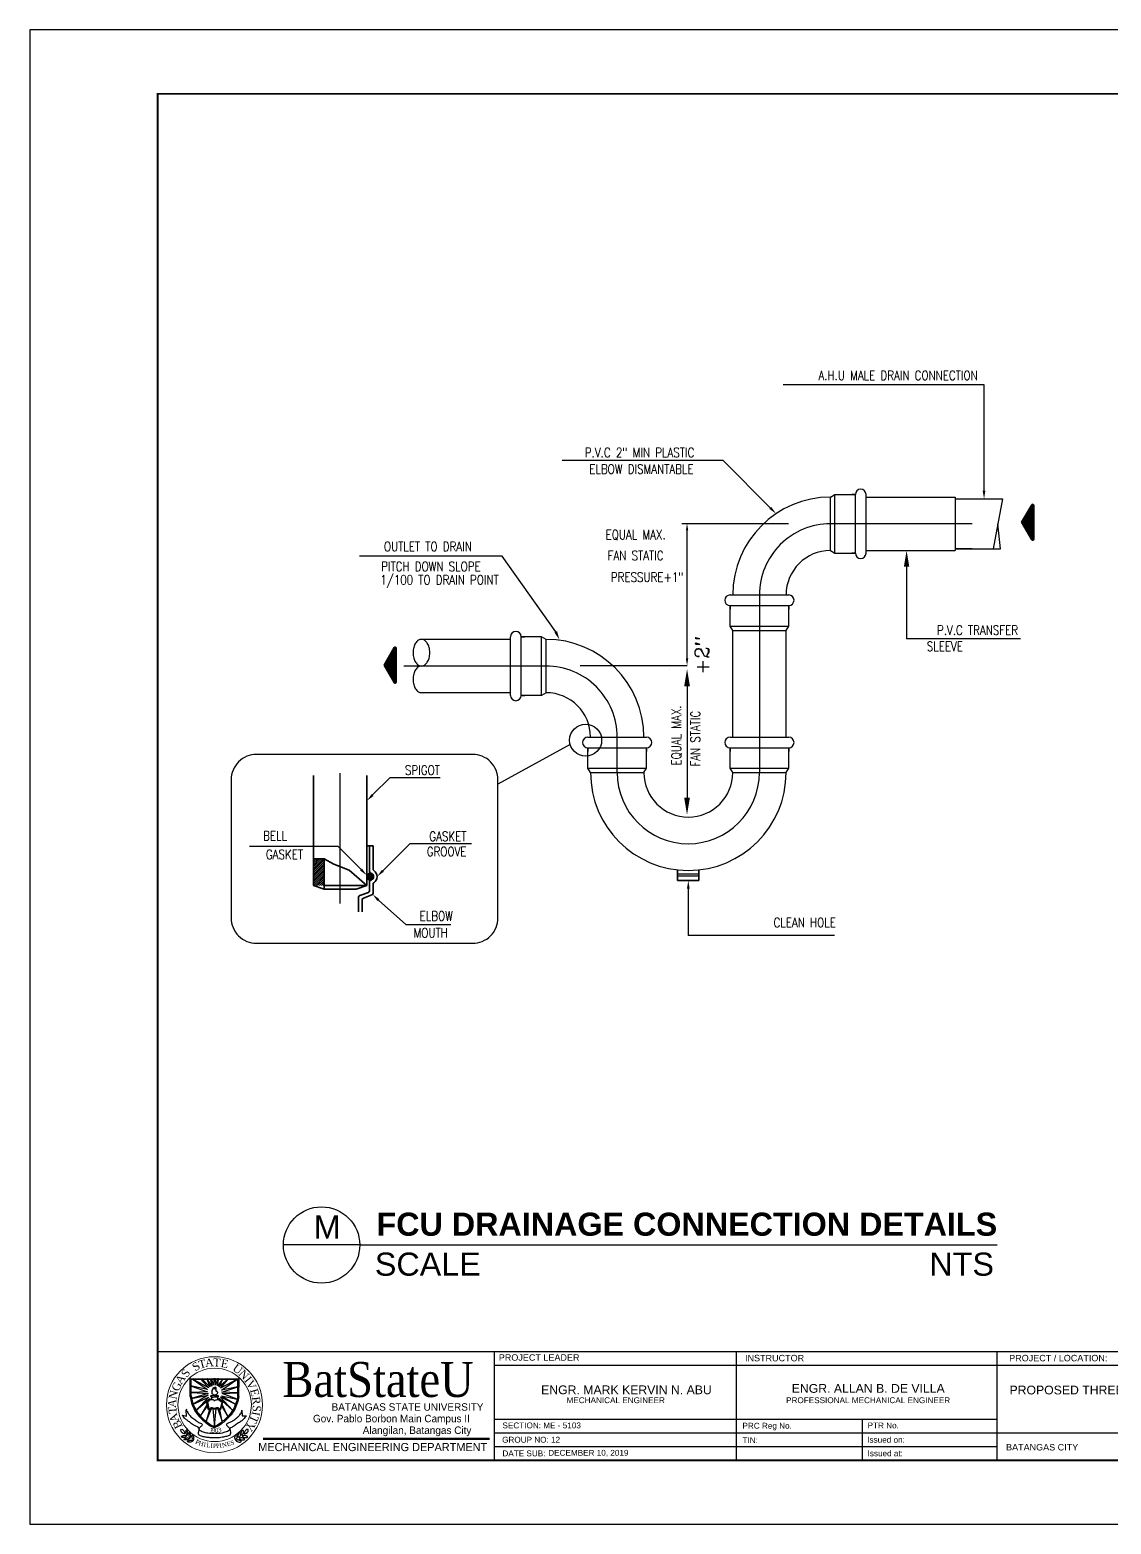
# Model space of a CAD drawing. Header units: millimetres. Extents: x 0 to 27402, y -2 to 21839.
# Drawn here: x 2.6 to 53.6, y 96.6 to 166.9 of the extents above; entities that cross this region are included whole.
import ezdxf
from ezdxf.enums import TextEntityAlignment as Align

# ---------------------------------------------------------------- set-up
doc = ezdxf.new("R2010")
doc.units = ezdxf.units.MM
doc.linetypes.add('CENTER', pattern=[50.8, 31.75, -6.35, 6.35, -6.35])
for name, color, linetype in [('.1', 1, 'Continuous'), ('CENTER', 1, 'CENTER'), ('SHEET', 3, 'Continuous'), ('text', 7, 'Continuous'), ('TOWER-CONNECTION', 4, 'Continuous')]:
    doc.layers.add(name, color=color, linetype=linetype)
for name, color, linetype, lineweight in [('2', 2, 'Continuous', 25), ('3', 3, 'Continuous', 25), ('5', 5, 'Continuous', 35), ('stair', 134, 'Continuous', 0), ('texts', 2, 'Continuous', 18), ('WALL', 4, 'Continuous', 30)]:
    doc.layers.add(name, color=color, linetype=linetype, lineweight=lineweight)
doc.styles.add('arial', font='arial.ttf')
doc.styles.add('CGOTHIC', font='GOTHIC.TTF')
doc.styles.add('GARAMOND', font='GARA.TTF')
doc.styles.add('ROMANT', font='romanc.shx')
doc.styles.get("Standard").update_dxf_attribs({"font": 'arial.ttf'})

# ---------------------------------------------------------------- blocks, each defined once
blk = doc.blocks.new('*X2')
at = {"color": 0}
for p, q in [((-88.36, 29.5), (-86.8, 29.5)), ((-88.29, 29.62), (-86.8, 29.62)), ((-88.21, 29.75), (-86.8, 29.75)), ((-88.14, 29.88), (-86.8, 29.88)), ((-88.07, 30), (-86.8, 30)), ((-88, 30.12), (-86.8, 30.12)), ((-87.92, 30.25), (-86.8, 30.25)), ((-87.85, 30.38), (-86.8, 30.38)), ((-87.78, 30.5), (-86.8, 30.5)), ((-87.71, 30.62), (-86.8, 30.62)), ((-87.64, 30.75), (-86.8, 30.75)), ((-87.56, 30.88), (-86.8, 30.88)), ((-87.49, 31), (-86.8, 31)), ((-87.42, 31.12), (-86.8, 31.12)), ((-87.35, 31.25), (-86.85, 31.25)), ((-87.17, 31.38), (-87.02, 31.38)), ((-90.16, 26.38), (-86.8, 26.38)), ((-90.16, 26.25), (-86.8, 26.25)), ((-90.09, 26.5), (-86.8, 26.5)), ((-90.09, 26.12), (-86.8, 26.12)), ((-90.02, 26.62), (-86.8, 26.62)), ((-90.02, 26), (-86.8, 26)), ((-89.95, 26.75), (-86.8, 26.75)), ((-89.95, 25.88), (-86.8, 25.88)), ((-89.87, 26.88), (-86.8, 26.88)), ((-89.87, 25.75), (-86.8, 25.75)), ((-89.8, 27), (-86.8, 27)), ((-89.8, 25.62), (-86.8, 25.62)), ((-89.73, 27.12), (-86.8, 27.12)), ((-89.73, 25.5), (-86.8, 25.5)), ((-89.66, 27.25), (-86.8, 27.25)), ((-89.66, 25.38), (-86.8, 25.38)), ((-89.58, 27.38), (-86.8, 27.38)), ((-89.58, 25.25), (-86.8, 25.25)), ((-89.51, 27.5), (-86.8, 27.5)), ((-89.44, 27.62), (-86.8, 27.62)), ((-89.37, 27.75), (-86.8, 27.75)), ((-89.3, 27.88), (-86.8, 27.88)), ((-89.22, 28), (-86.8, 28)), ((-89.15, 28.12), (-86.8, 28.12)), ((-89.08, 28.25), (-86.8, 28.25)), ((-89.01, 28.38), (-86.8, 28.38)), ((-88.93, 28.5), (-86.8, 28.5)), ((-88.86, 28.62), (-86.8, 28.62)), ((-88.79, 28.75), (-86.8, 28.75)), ((-88.72, 28.88), (-86.8, 28.88)), ((-88.65, 29), (-86.8, 29)), ((-88.57, 29.12), (-86.8, 29.12)), ((-88.5, 29.25), (-86.8, 29.25)), ((-88.43, 29.38), (-86.8, 29.38)), ((-89.51, 25.12), (-86.8, 25.12)), ((-89.44, 25), (-86.8, 25)), ((-89.37, 24.88), (-86.8, 24.88)), ((-89.3, 24.75), (-86.8, 24.75)), ((-89.22, 24.62), (-86.8, 24.62)), ((-89.15, 24.5), (-86.8, 24.5)), ((-89.08, 24.38), (-86.8, 24.38)), ((-89.01, 24.25), (-86.8, 24.25)), ((-88.94, 24.12), (-86.8, 24.12)), ((-88.86, 24), (-86.8, 24)), ((-88.79, 23.88), (-86.8, 23.88)), ((-88.72, 23.75), (-86.8, 23.75)), ((-88.65, 23.62), (-86.8, 23.62)), ((-88.57, 23.5), (-86.8, 23.5)), ((-88.5, 23.38), (-86.8, 23.38)), ((-88.43, 23.25), (-86.8, 23.25)), ((-88.36, 23.12), (-86.8, 23.12)), ((-88.29, 23), (-86.8, 23)), ((-88.21, 22.88), (-86.8, 22.88)), ((-88.14, 22.75), (-86.8, 22.75)), ((-88.07, 22.62), (-86.8, 22.62)), ((-88, 22.5), (-86.8, 22.5)), ((-87.92, 22.38), (-86.8, 22.38)), ((-87.85, 22.25), (-86.8, 22.25)), ((-87.78, 22.12), (-86.8, 22.12)), ((-87.71, 22), (-86.8, 22)), ((-87.64, 21.88), (-86.8, 21.88)), ((-87.56, 21.75), (-86.8, 21.75)), ((-87.49, 21.62), (-86.8, 21.62)), ((-87.42, 21.5), (-86.8, 21.5)), ((-87.35, 21.38), (-86.85, 21.38)), ((-87.17, 21.25), (-87.02, 21.25))]:
    blk.add_line(p, q, dxfattribs=at)
blk = doc.blocks.new('*X4')
at = {"color": 0}
for p, q in [((402.46, 305.94), (405.23, 308.71)), ((402.46, 306.47), (404.7, 308.71)), ((402.46, 307), (404.17, 308.71)), ((402.46, 307.53), (403.64, 308.71)), ((402.46, 308.06), (403.11, 308.71)), ((402.46, 308.59), (402.58, 308.71)), ((402.46, 305.41), (405.46, 308.41)), ((402.46, 304.88), (405.46, 307.88)), ((402.46, 304.35), (405.46, 307.35)), ((402.46, 303.82), (405.46, 306.82)), ((402.46, 303.29), (405.46, 306.29)), ((402.46, 302.76), (405.46, 305.76)), ((402.46, 302.23), (405.46, 305.23)), ((402.46, 301.7), (405.46, 304.7)), ((402.56, 301.26), (405.46, 304.17)), ((403.09, 301.26), (405.46, 303.64)), ((403.62, 301.26), (405.46, 303.11)), ((404.15, 301.26), (405.46, 302.58)), ((404.68, 301.26), (405.46, 302.05)), ((405.21, 301.26), (405.46, 301.51))]:
    blk.add_line(p, q, dxfattribs=at)
blk = doc.blocks.new('*X3')
at = {"color": 0}
for p, q in [((418.63, 303.72), (419.56, 304.66)), ((418.64, 303.56), (419.73, 304.64)), ((418.65, 303.92), (419.36, 304.64)), ((418.68, 303.42), (419.87, 304.61)), ((418.73, 303.29), (419.99, 304.56)), ((418.77, 304.22), (419.06, 304.51)), ((418.8, 303.18), (420.1, 304.49)), ((418.87, 303.08), (420.2, 304.41)), ((418.96, 303), (420.29, 304.32)), ((419.07, 302.92), (420.36, 304.22)), ((419.18, 302.86), (420.42, 304.1)), ((419.31, 302.82), (420.47, 303.97)), ((419.46, 302.79), (420.5, 303.83)), ((419.63, 302.78), (420.5, 303.65)), ((419.85, 302.83), (420.46, 303.43))]:
    blk.add_line(p, q, dxfattribs=at)

msp = doc.modelspace()

# ---------------------------------------------------------------- linework, layer by layer
at = {"layer": '.1', "color": 0}
for p, q in [((101.899, 166.95), (2.623, 166.95)), ((2.623, 166.95), (2.623, 96.554)), ((2.623, 96.554), (101.899, 96.554))]:
    msp.add_line(p, q, dxfattribs=at)
at = {"layer": '.1', "linetype": 'Continuous', "ltscale": 0.5}
msp.add_line((35.896, 104.683), (35.896, 99.562), dxfattribs=at)
at = {"color": 4, "linetype": 'ByBlock'}
for p, q in [((32.773, 136.835), (32.773, 136.835)), ((33.577, 136.031), (33.577, 130.772)), ((32.773, 129.969), (32.773, 129.969))]:
    msp.add_line(p, q, dxfattribs=at)
for p, q in [((18.161, 109.704), (14.564, 109.704)), ((18.161, 109.704), (48.187, 109.704)), ((10.166, 102.56), (10.166, 103.427)), ((10.991, 102.891), (10.193, 103.064)), ((10.193, 103.064), (10.991, 102.788)), ((10.215, 102.595), (10.215, 103.364)), ((10.991, 102.788), (10.242, 102.755)), ((11.045, 102.967), (10.307, 103.364)), ((10.307, 103.364), (10.991, 102.891)), ((10.747, 103.364), (10.714, 103.33)), ((10.714, 103.33), (11.045, 102.967)), ((11.105, 103.021), (10.747, 103.364)), ((10.996, 103.364), (10.969, 103.364)), ((10.969, 103.364), (11.105, 103.021)), ((11.186, 103.059), (10.996, 103.364)), ((11.186, 103.364), (11.129, 103.346)), ((11.129, 103.346), (11.186, 103.059)), ((11.268, 103.102), (11.186, 103.364)), ((11.289, 103.364), (11.268, 103.102)), ((11.365, 103.364), (11.289, 103.364)), ((11.463, 103.364), (11.365, 103.108)), ((11.365, 103.108), (11.365, 103.364)), ((11.702, 103.364), (11.463, 103.07)), ((11.463, 103.07), (11.501, 103.364)), ((11.501, 103.364), (11.463, 103.364)), ((11.951, 103.364), (11.545, 103.015)), ((11.545, 103.015), (11.702, 103.364)), ((12.364, 103.364), (11.604, 102.961)), ((11.604, 102.961), (11.951, 103.364)), ((11.642, 102.858), (12.364, 103.364)), ((12.413, 103.026), (11.642, 102.858)), ((11.664, 102.777), (12.413, 103.026)), ((12.413, 102.588), (12.413, 103.364)), ((12.462, 102.56), (12.478, 103.422)), ((10.242, 102.755), (11.013, 102.701)), ((11.013, 102.701), (10.242, 102.466)), ((10.242, 102.466), (11.018, 102.636)), ((11.018, 102.636), (10.316, 102.205)), ((10.316, 102.205), (11.045, 102.538)), ((11.045, 102.538), (10.449, 101.929)), ((10.449, 101.929), (11.1, 102.473)), ((10.964, 102.169), (10.652, 101.654)), ((10.652, 101.654), (10.975, 102.088)), ((10.93, 102.331), (11.007, 101.976)), ((10.99, 102.324), (11.048, 101.993)), ((11.176, 102.546), (11.176, 102.445)), ((11.455, 102.534), (11.455, 102.433)), ((12.172, 101.917), (11.539, 102.489)), ((11.666, 102.295), (11.584, 101.987)), ((12.31, 102.199), (11.604, 102.538)), ((11.604, 102.538), (12.172, 101.917)), ((11.616, 101.97), (11.711, 102.334)), ((11.642, 102.603), (12.31, 102.199)), ((11.642, 102.603), (12.38, 102.435)), ((11.648, 102.121), (11.951, 101.627)), ((12.413, 102.744), (11.664, 102.777)), ((11.675, 102.701), (12.413, 102.744)), ((12.38, 102.435), (11.675, 102.701)), ((11.951, 101.627), (11.68, 102.191)), ((9.819, 101.681), (10.003, 101.643)), ((10.003, 101.643), (9.992, 101.919)), ((10.934, 101.391), (11.181, 102.007)), ((11.089, 101.953), (10.934, 101.391)), ((11.246, 101.991), (11.314, 101.153)), ((11.314, 101.153), (11.398, 101.996)), ((11.469, 101.991), (11.687, 101.385)), ((11.687, 101.385), (11.566, 101.958)), ((12.611, 101.921), (12.622, 101.651)), ((12.622, 101.651), (12.803, 101.657))]:
    msp.add_line(p, q)
msp.add_circle((16.362, 109.704), 1.798)
at = {"start_tangent": (-1, 0)}
msp.add_spline([(11.307, 102.635), (11.239, 102.672), (11.203, 102.729), (11.203, 102.791), (11.203, 102.839), (11.217, 102.865), (11.232, 102.913), (11.253, 102.908), (11.261, 102.956), (11.275, 102.992), (11.294, 102.965), (11.331, 102.932), (11.36, 102.932), (11.358, 102.97), (11.345, 103.005), (11.347, 103.017), (11.382, 102.987), (11.382, 102.959), (11.388, 102.933), (11.388, 102.904), (11.377, 102.86), (11.404, 102.819), (11.436, 102.82), (11.456, 102.767), (11.45, 102.724), (11.419, 102.665), (11.389, 102.64), (11.352, 102.633), (11.306, 102.633), (11.309, 102.633)], degree=3, dxfattribs=at)
for points in [[(10.166, 102.56), (10.237, 102.26), (10.383, 101.923), (10.584, 101.641), (10.985, 101.278), (11.257, 101.121), (11.311, 101.105)], [(10.215, 102.595), (10.286, 102.294), (10.432, 101.958), (10.633, 101.676), (11.034, 101.313), (11.306, 101.155), (11.36, 101.139)], [(10.93, 102.331), (10.929, 102.37), (10.986, 102.378), (11.048, 102.402), (11.123, 102.439), (11.176, 102.445), (11.176, 102.468)], [(12.413, 102.595), (12.343, 102.294), (12.196, 101.958), (11.995, 101.676), (11.594, 101.313), (11.322, 101.155), (11.268, 101.139)], [(12.462, 102.56), (12.392, 102.26), (12.245, 101.923), (12.044, 101.641), (11.643, 101.278), (11.371, 101.121), (11.317, 101.105)], [(11.71, 102.329), (11.698, 102.373), (11.637, 102.358), (11.602, 102.376), (11.576, 102.408), (11.538, 102.431), (11.506, 102.454), (11.455, 102.454)], [(11.007, 101.976), (11.056, 101.94), (11.109, 101.953), (11.143, 101.99), (11.181, 102.007), (11.233, 102.007), (11.274, 101.998), (11.315, 101.978), (11.381, 101.993), (11.422, 102.004), (11.469, 101.991), (11.566, 101.958), (11.616, 101.97)], [(11.048, 101.993), (11.103, 101.993), (11.112, 102.016), (11.149, 102.037), (11.213, 102.051), (11.274, 102.022), (11.312, 102.016), (11.361, 102.019), (11.399, 102.037), (11.454, 102.042), (11.489, 102.04), (11.521, 102.016), (11.538, 102.002), (11.584, 101.987)], [(9.901, 100.813), (9.792, 100.852), (9.741, 100.93), (9.735, 101.006), (9.745, 101.019), (9.811, 101.012), (9.878, 100.952), (9.904, 100.894), (9.912, 100.839), (9.912, 100.811), (9.906, 100.811), (9.891, 100.826), (9.889, 100.826)], [(10.007, 100.701), (9.945, 100.655), (9.857, 100.636), (9.803, 100.638), (9.759, 100.665), (9.758, 100.682), (9.8, 100.709), (9.842, 100.725), (9.893, 100.733), (9.913, 100.739), (9.952, 100.729), (10.003, 100.7), (10.005, 100.694)], [(10.034, 100.738), (10.061, 100.81), (10.054, 100.9), (10.037, 100.951), (9.999, 100.986), (9.982, 100.982), (9.968, 100.934), (9.965, 100.889), (9.972, 100.838), (9.972, 100.817), (9.992, 100.783), (10.034, 100.741), (10.041, 100.741)], [(10.172, 100.619), (10.2, 100.691), (10.193, 100.781), (10.175, 100.833), (10.138, 100.867), (10.12, 100.864), (10.107, 100.815), (10.103, 100.771), (10.11, 100.719), (10.11, 100.698), (10.131, 100.664), (10.172, 100.623), (10.179, 100.623)], [(10.323, 100.512), (10.351, 100.584), (10.344, 100.674), (10.327, 100.725), (10.289, 100.76), (10.272, 100.756), (10.258, 100.708), (10.254, 100.663), (10.261, 100.612), (10.261, 100.591), (10.282, 100.557), (10.323, 100.515), (10.33, 100.515)], [(12.301, 100.529), (12.276, 100.602), (12.287, 100.691), (12.306, 100.742), (12.346, 100.775), (12.363, 100.771), (12.375, 100.722), (12.376, 100.677), (12.367, 100.626), (12.366, 100.605), (12.344, 100.572), (12.301, 100.532), (12.294, 100.532)], [(12.457, 100.629), (12.432, 100.703), (12.443, 100.792), (12.462, 100.843), (12.501, 100.875), (12.518, 100.871), (12.53, 100.823), (12.532, 100.778), (12.523, 100.726), (12.522, 100.706), (12.5, 100.672), (12.457, 100.633), (12.45, 100.633)], [(12.6, 100.742), (12.575, 100.815), (12.586, 100.905), (12.605, 100.955), (12.644, 100.988), (12.661, 100.984), (12.673, 100.935), (12.675, 100.89), (12.666, 100.839), (12.665, 100.819), (12.643, 100.785), (12.6, 100.746), (12.593, 100.746)], [(12.625, 100.705), (12.685, 100.655), (12.772, 100.633), (12.826, 100.633), (12.871, 100.658), (12.873, 100.675), (12.832, 100.704), (12.791, 100.721), (12.74, 100.731), (12.72, 100.738), (12.681, 100.729), (12.629, 100.704), (12.626, 100.697)], [(12.736, 100.811), (12.846, 100.846), (12.9, 100.921), (12.909, 100.997), (12.9, 101.011), (12.833, 101.007), (12.764, 100.95), (12.736, 100.893), (12.725, 100.838), (12.724, 100.81), (12.731, 100.81), (12.746, 100.824), (12.748, 100.824)], [(10.145, 100.583), (10.083, 100.536), (9.995, 100.518), (9.941, 100.52), (9.897, 100.546), (9.896, 100.564), (9.938, 100.591), (9.98, 100.606), (10.032, 100.614), (10.051, 100.62), (10.09, 100.61), (10.141, 100.582), (10.143, 100.575)], [(10.296, 100.476), (10.234, 100.429), (10.147, 100.41), (10.092, 100.412), (10.048, 100.439), (10.047, 100.457), (10.089, 100.483), (10.131, 100.499), (10.183, 100.507), (10.203, 100.513), (10.241, 100.503), (10.293, 100.475), (10.295, 100.468)], [(12.327, 100.491), (12.386, 100.442), (12.473, 100.42), (12.528, 100.419), (12.572, 100.444), (12.575, 100.462), (12.533, 100.49), (12.492, 100.508), (12.441, 100.518), (12.422, 100.524), (12.382, 100.516), (12.33, 100.49), (12.328, 100.483)], [(12.482, 100.592), (12.542, 100.543), (12.629, 100.52), (12.683, 100.52), (12.728, 100.545), (12.73, 100.562), (12.689, 100.591), (12.648, 100.609), (12.597, 100.619), (12.577, 100.625), (12.538, 100.617), (12.486, 100.591), (12.483, 100.584)]]:
    msp.add_spline(points, degree=3)
for points, end_tangent in [([(10.99, 102.324), (11.065, 102.364), (11.117, 102.411), (11.17, 102.425), (11.222, 102.431), (11.274, 102.411), (11.294, 102.384), (11.315, 102.37), (11.344, 102.396), (11.41, 102.411), (11.474, 102.422), (11.544, 102.39), (11.59, 102.344), (11.648, 102.324), (11.666, 102.332), (11.666, 102.295)], (0, -1)), ([(11.162, 102.615), (11.25, 102.611), (11.341, 102.607), (11.402, 102.608), (11.456, 102.614), (11.486, 102.612), (11.488, 102.583), (11.488, 102.559), (11.477, 102.537), (11.452, 102.534), (11.401, 102.529), (11.313, 102.529), (11.209, 102.527), (11.182, 102.542), (11.152, 102.561), (11.161, 102.617), (11.161, 102.623)], (-1, 0))]:
    msp.add_spline(points, degree=3, dxfattribs=dict(end_tangent=end_tangent))
for points, knots in [([(12.803, 101.657), (12.807, 101.657), (12.831, 101.652), (12.693, 101.523), (12.609, 101.412), (12.437, 101.317), (12.278, 101.21), (12.162, 101.116), (12.036, 101.075), (12.062, 100.945), (12.093, 100.841), (12.019, 100.713), (11.868, 100.685), (11.67, 100.634), (11.427, 100.615), (11.189, 100.609), (10.978, 100.641), (10.792, 100.661), (10.657, 100.709), (10.584, 100.764), (10.558, 100.814), (10.58, 100.902), (10.598, 100.99), (10.568, 101.141), (10.353, 101.186), (10.189, 101.325), (10.036, 101.443), (9.906, 101.532), (9.861, 101.619), (9.79, 101.687), (9.818, 101.683), (9.847, 101.676)], [1.525096, 1.525096, 1.525096, 1.525096, 1.532073, 1.584612, 1.633558, 1.698069, 1.768711, 1.823631, 1.856154, 1.874433, 1.942755, 1.959564, 2.013837, 2.081716, 2.168665, 2.253261, 2.318126, 2.380396, 2.439479, 2.4572, 2.470092, 2.492272, 2.543518, 2.560297, 2.639259, 2.721631, 2.780104, 2.832648, 2.871086, 2.885372, 2.911145, 2.911145, 2.911145, 2.911145]), ([(10.009, 101.948), (9.958, 101.948), (10.081, 101.785), (10.139, 101.672), (10.295, 101.533), (10.469, 101.431), (10.583, 101.315), (10.766, 101.286), (10.723, 101.193), (10.675, 101.144), (10.612, 101.105), (10.563, 101.007), (10.717, 100.919), (10.894, 100.868), (11.112, 100.83), (11.292, 100.833), (11.503, 100.829), (11.737, 100.857), (11.932, 100.936), (12.039, 100.999), (12.039, 101.068), (11.982, 101.109), (11.945, 101.16), (11.879, 101.195), (11.899, 101.263), (11.96, 101.335), (12.098, 101.357), (12.241, 101.46), (12.377, 101.553), (12.479, 101.656), (12.542, 101.75), (12.598, 101.82), (12.611, 101.909), (12.611, 101.921)], [0, 0, 0, 0, 0.050157, 0.09733, 0.169415, 0.238469, 0.297382, 0.34519, 0.361609, 0.384753, 0.415402, 0.43521, 0.480082, 0.549086, 0.637593, 0.692397, 0.728181, 0.847546, 0.920378, 0.94488, 0.959291, 0.979722, 1.010309, 1.023969, 1.046254, 1.066064, 1.119081, 1.173808, 1.241086, 1.282544, 1.318293, 1.350594, 1.379885, 1.379885, 1.379885, 1.379885]), ([(9.993, 101.942), (9.997, 101.947), (10.006, 101.951), (10.018, 101.95), (10.02, 101.95)], [3.04846765, 3.04846765, 3.04846765, 3.04846765, 3.05886904, 3.06079098, 3.06079098, 3.06079098, 3.06079098]), ([(11.287, 101.485), (11.299, 101.483), (11.32, 101.48), (11.336, 101.481), (11.347, 101.485)], [0, 0, 0, 0, 0.01145534, 0.02007474, 0.02007474, 0.02007474, 0.02007474]), ([(11.287, 101.464), (11.299, 101.462), (11.32, 101.459), (11.336, 101.461), (11.347, 101.464)], [0, 0, 0, 0, 0.01145534, 0.02007474, 0.02007474, 0.02007474, 0.02007474]), ([(11.293, 101.416), (11.303, 101.417), (11.32, 101.42), (11.333, 101.419), (11.34, 101.417)], [0.00178548, 0.00178548, 0.00178548, 0.00178548, 0.01145534, 0.01823656, 0.01823656, 0.01823656, 0.01823656]), ([(11.294, 101.395), (11.304, 101.397), (11.32, 101.399), (11.332, 101.398), (11.338, 101.397)], [0.00231179, 0.00231179, 0.00231179, 0.00231179, 0.01145534, 0.0176246, 0.0176246, 0.0176246, 0.0176246])]:
    msp.add_open_spline(points, degree=3, knots=knots)
at = {"color": 4, "linetype": 'ByBlock'}
for points in [[(33.443, 136.031), (33.711, 136.031), (33.577, 136.835)], [(33.443, 130.772), (33.711, 130.772), (33.577, 129.969)]]:
    msp.add_solid(points, dxfattribs=at)
at = {"layer": '2'}
for p, q in [((34.138, 127.17), (33.133, 127.17)), ((34.138, 127.087), (33.133, 127.087))]:
    msp.add_line(p, q, dxfattribs=at)
at = {"layer": '3'}
for p, q in [((40.335, 144.936), (40.544, 145.062)), ((40.544, 142.298), (40.544, 145.062)), ((40.544, 145.062), (41.507, 145.062)), ((41.507, 145.062), (41.337, 145.062)), ((41.507, 142.298), (41.507, 145.062)), ((42.01, 142.298), (42.01, 145.062)), ((40.335, 142.424), (40.335, 144.936)), ((42.01, 144.936), (46.206, 144.936)), ((46.206, 144.936), (46.206, 142.424)), ((46.206, 144.852), (48.438, 144.852)), ((48.438, 144.852), (47.988, 142.508)), ((48.34, 142.508), (48.213, 143.68)), ((40.335, 142.424), (40.544, 142.298)), ((40.544, 142.298), (41.507, 142.298)), ((41.507, 142.298), (41.337, 142.298)), ((42.01, 142.424), (46.206, 142.424)), ((46.206, 142.508), (48.34, 142.508)), ((35.604, 140.33), (38.367, 140.33)), ((35.604, 139.828), (38.367, 139.828)), ((35.604, 139.828), (35.604, 139.658)), ((35.604, 138.865), (35.604, 139.828)), ((38.367, 139.828), (38.367, 139.658)), ((38.367, 138.865), (38.367, 139.828)), ((35.604, 138.865), (38.367, 138.865)), ((35.729, 138.656), (35.604, 138.865)), ((38.241, 138.656), (38.367, 138.865)), ((25.262, 138.237), (21.065, 138.237)), ((25.262, 135.599), (25.262, 138.363)), ((25.764, 135.599), (25.764, 138.363)), ((26.727, 138.363), (25.764, 138.363)), ((25.764, 138.363), (25.935, 138.363)), ((26.727, 135.599), (26.727, 138.363)), ((26.937, 138.237), (26.727, 138.363)), ((26.937, 135.725), (26.937, 138.237)), ((35.729, 133.631), (35.729, 138.656)), ((35.729, 138.656), (38.241, 138.656)), ((38.241, 133.631), (38.241, 138.656)), ((25.262, 135.725), (21.065, 135.725)), ((26.727, 135.599), (25.764, 135.599)), ((25.764, 135.599), (25.935, 135.599)), ((26.937, 135.725), (26.727, 135.599)), ((28.904, 133.631), (31.668, 133.631)), ((28.904, 132.166), (28.904, 133.129)), ((28.904, 133.129), (31.668, 133.129)), ((28.904, 133.129), (28.904, 132.958)), ((31.668, 132.166), (31.668, 133.129)), ((31.668, 133.129), (31.668, 132.958)), ((35.604, 133.631), (38.367, 133.631)), ((35.604, 133.129), (38.367, 133.129)), ((35.604, 132.166), (35.604, 133.129)), ((35.604, 133.129), (35.604, 132.958)), ((38.367, 132.166), (38.367, 133.129)), ((38.367, 133.129), (38.367, 132.958)), ((28.904, 132.166), (31.668, 132.166)), ((29.03, 131.957), (28.904, 132.166)), ((29.03, 131.957), (31.542, 131.957)), ((31.542, 131.957), (31.668, 132.166)), ((35.604, 132.166), (38.367, 132.166)), ((35.729, 131.957), (35.604, 132.166)), ((35.729, 131.957), (38.241, 131.957)), ((38.241, 131.957), (38.367, 132.166))]:
    msp.add_line(p, q, dxfattribs=at)
for points in [[(47.005, 142.508), (46.206, 142.508, 0.414214)], [(21.065, 136.981, 0.147723), (20.926, 136.939, 0.107128), (20.788, 136.797, 0.076313), (20.706, 136.604, 0.063234), (20.674, 136.353, 0.063234), (20.706, 136.102, 0.076313), (20.788, 135.909, 0.107128), (20.926, 135.767, 0.147723), (21.065, 135.725, 0.147723)]]:
    msp.add_lwpolyline(points, format="xyb", dxfattribs=at)
msp.add_lwpolyline([(21.065, 138.237, 0.147723), (20.926, 138.195, 0.107128), (20.788, 138.053, 0.076313), (20.706, 137.86, 0.063234), (20.674, 137.609, 0.063234), (20.706, 137.358, 0.076313), (20.788, 137.165, 0.107128), (20.926, 137.023, 0.147723), (21.065, 136.981, 0.147723), (21.204, 137.023, 0.107128), (21.342, 137.165, 0.076313), (21.425, 137.358, 0.063234), (21.456, 137.609, 0.063234), (21.425, 137.86, 0.076313), (21.342, 138.053, 0.107128), (21.204, 138.195, 0.147723)], format="xyb", close=True, dxfattribs=at)
for centre, radius, start, end in [((41.758, 145.062), 0.251, 0, 180), ((40.335, 140.33), 4.606, 90, 180), ((40.335, 140.33), 2.093, 90, 180), ((41.758, 142.298), 0.251, 180, 0), ((35.604, 140.079), 0.251, 90, 270), ((38.367, 140.079), 0.251, 270, 90), ((25.513, 138.363), 0.251, 0, 180), ((26.937, 133.631), 4.606, 0, 90), ((25.513, 135.599), 0.251, 180, 0), ((26.937, 133.631), 2.093, 0, 90), ((28.904, 133.38), 0.251, 90, 270), ((31.668, 133.38), 0.251, 270, 90), ((35.604, 133.38), 0.251, 90, 270), ((38.367, 133.38), 0.251, 270, 90), ((33.636, 131.957), 4.606, 180, 0), ((33.636, 131.957), 2.093, 180, 0)]:
    msp.add_arc(centre, radius, start, end, dxfattribs=at)
msp.add_solid([(47.502, 145.238), (47.63, 145.238), (47.566, 144.852)], dxfattribs=at)
at = {"layer": '5', "color": 6}
for p, q in [((49.814, 144.575), (49.338, 143.751)), ((49.908, 142.951), (49.908, 144.55)), ((49.814, 142.926), (49.338, 143.751))]:
    msp.add_line(p, q, dxfattribs=at)
at = {"layer": '5'}
for p, q in [((19.78, 137.849), (19.304, 137.024)), ((19.873, 136.225), (19.873, 137.824)), ((19.78, 136.2), (19.304, 137.024)), ((15.982, 126.645), (15.982, 131.825)), ((18.495, 126.645), (18.495, 131.825)), ((18.62, 128.514), (18.495, 128.514)), ((18.62, 128.514), (18.62, 127.356)), ((18.62, 128.514), (18.787, 128.514)), ((18.787, 127.411), (18.787, 128.514)), ((16.485, 127.893), (15.982, 127.893)), ((16.485, 126.46), (16.485, 127.893)), ((16.939, 127.645), (16.485, 127.893)), ((17.661, 127.356), (16.939, 127.645)), ((17.661, 127.356), (18.495, 126.645)), ((18.62, 127.356), (18.62, 127.301)), ((18.62, 126.812), (18.62, 126.393)), ((33.133, 127.378), (33.133, 126.874)), ((34.138, 126.874), (33.133, 126.874)), ((34.138, 127.378), (34.138, 126.874)), ((16.485, 126.46), (15.982, 126.645)), ((18.495, 126.645), (16.485, 126.645)), ((17.992, 126.46), (16.485, 126.46)), ((17.992, 126.46), (18.495, 126.645)), ((18.108, 126.087), (18.108, 125.404)), ((18.163, 126.166), (18.565, 126.314)), ((18.33, 126.049), (18.733, 126.198)), ((18.787, 126.703), (18.787, 126.495)), ((18.787, 126.495), (18.787, 126.276)), ((18.276, 125.971), (18.276, 125.404))]:
    msp.add_line(p, q, dxfattribs=at)
at = {"layer": '5', "const_width": 0.00335}
msp.add_lwpolyline([(16.485, 126.645), (16.485, 127.893)], dxfattribs=at)
at = {"layer": '5'}
msp.add_circle((18.647, 127.057), 0.157, dxfattribs=at)
at = {"layer": '5', "color": 6}
for centre, start, end in [((49.858, 144.55), 0, 150), ((49.858, 142.951), 210, 0)]:
    msp.add_arc(centre, 0.0502, start, end, dxfattribs=at)
at = {"layer": '5'}
for centre, radius, start, end in [((19.823, 137.824), 0.0502, 0, 150), ((19.823, 136.225), 0.0502, 210, 0), ((18.704, 127.301), 0.0837, 180, 257.09947), ((18.704, 126.812), 0.0837, 102.90053, 180), ((18.647, 127.057), 0.167, 282.90053, 77.09947), ((18.871, 127.411), 0.0837, 180, 237.7269), ((18.871, 126.703), 0.0837, 122.2731, 180), ((18.647, 127.057), 0.335, 302.2731, 57.7269), ((18.192, 126.087), 0.0837, 110.29142, 180), ((18.359, 125.971), 0.0837, 110.29142, 180), ((18.536, 126.393), 0.0837, 290.29142, 0), ((18.704, 126.276), 0.0837, 290.29142, 0)]:
    msp.add_arc(centre, radius, start, end, dxfattribs=at)
at = {"layer": 'CENTER', "linetype": 'CENTER'}
msp.add_line((17.238, 125.79), (17.238, 131.932), dxfattribs=at)
at = {"layer": 'CENTER'}
msp.add_lwpolyline([(47.005, 143.68), (40.335, 143.68, 0.414214), (36.985, 140.33), (36.985, 131.957, -1), (30.286, 131.957), (30.286, 133.631, 0.414214), (26.937, 136.981), (20.235, 136.981)], format="xyb", dxfattribs=at)
at = {"layer": 'DEFPOINTS', "linetype": 'ByBlock'}
msp.add_point((28.549, 137.003), dxfattribs=at)
at = {"layer": 'DEFPOINTS', "color": 4, "linetype": 'ByBlock'}
for p in [(33.577, 136.835), (33.577, 129.969), (33.577, 129.969)]:
    msp.add_point(p, dxfattribs=at)
at = {"layer": 'SHEET', "color": 1}
for p, q in [((8.64, 104.683), (98.891, 104.683)), ((24.486, 104.684), (24.486, 99.562)), ((24.486, 104.683), (24.486, 99.562)), ((35.896, 104.684), (35.896, 99.562)), ((35.896, 104.683), (35.896, 99.562)), ((48.186, 99.562), (48.186, 104.683)), ((24.486, 104.043), (81.057, 104.043)), ((24.486, 101.493), (48.186, 101.493)), ((41.82, 101.493), (41.82, 99.562)), ((24.486, 100.849), (59.963, 100.849)), ((24.486, 100.206), (34.82, 100.206)), ((24.486, 100.206), (48.186, 100.206)), ((35.896, 100.206), (46.23, 100.206))]:
    msp.add_line(p, q, dxfattribs=at)
at = {"layer": 'stair'}
for p, q in [((10.166, 103.427), (12.478, 103.422)), ((10.215, 103.364), (12.413, 103.364))]:
    msp.add_line(p, q, dxfattribs=at)
msp.add_circle((11.318, 102.177), 2.263, dxfattribs=at)
at = {"layer": 'stair', "lineweight": 20}
for centre, radius in [((11.318, 102.177), 2.263), ((11.326, 102.17), 1.728)]:
    msp.add_circle(centre, radius, dxfattribs=at)
at = {"layer": 'texts', "color": 85, "linetype": 'Continuous', "lineweight": 50}
msp.add_line((13.604, 100.571), (24.265, 100.571), dxfattribs=at)
at = {"layer": 'TOWER-CONNECTION'}
for p, q in [((47.566, 150.22), (38.101, 150.22)), ((47.566, 145.238), (47.566, 150.22)), ((35.271, 146.655), (27.695, 146.655)), ((37.498, 144.429), (35.271, 146.655)), ((24.873, 142.158), (18.153, 142.158)), ((27.394, 138.592), (24.873, 142.158)), ((43.917, 142.039), (43.917, 138.261)), ((49.281, 138.261), (43.917, 138.261)), ((28.076, 133.279), (24.671, 131.415)), ((18.767, 130.904), (19.598, 131.735)), ((19.598, 131.735), (21.949, 131.735)), ((12.97, 128.492), (17.121, 128.492)), ((18.222, 127.391), (17.121, 128.492)), ((19.255, 127.338), (20.536, 128.619)), ((20.536, 128.619), (23.417, 128.619)), ((33.636, 126.489), (33.636, 124.291)), ((19.04, 125.951), (20.326, 124.804)), ((20.326, 124.804), (22.444, 124.804)), ((40.526, 124.291), (33.636, 124.291))]:
    msp.add_line(p, q, dxfattribs=at)
at = {"layer": 'TOWER-CONNECTION', "linetype": 'ByBlock'}
for p, q in [((33.326, 143.702), (38.354, 143.702)), ((33.577, 137.338), (33.577, 143.367)), ((28.549, 137.003), (33.577, 137.003))]:
    msp.add_line(p, q, dxfattribs=at)
at = {"layer": 'TOWER-CONNECTION'}
msp.add_lwpolyline([(12.1, 125.112, 0.414214), (13.294, 123.918), (23.477, 123.918, 0.414214), (24.671, 125.112), (24.671, 131.623, 0.414214), (23.477, 132.817), (13.294, 132.817, 0.414214), (12.1, 131.623)], format="xyb", close=True, dxfattribs=at)
msp.add_circle((28.801, 133.486), 0.754, dxfattribs=at)
for points in [[(37.453, 144.383), (37.544, 144.474), (37.771, 144.156)], [(44.046, 141.654), (43.789, 141.654), (43.917, 142.424)], [(27.457, 138.621), (27.33, 138.563), (27.567, 138.211)], [(18.722, 130.95), (18.812, 130.859), (18.495, 130.632)], [(18.177, 127.346), (18.268, 127.436), (18.495, 127.119)], [(19.209, 127.384), (19.3, 127.293), (18.982, 127.066)], [(33.7, 126.489), (33.572, 126.489), (33.636, 126.874)], [(19.086, 125.996), (18.995, 125.905), (18.768, 126.223)]]:
    msp.add_solid(points, dxfattribs=at)
at = {"layer": 'TOWER-CONNECTION', "linetype": 'ByBlock'}
for points in [[(33.521, 143.367), (33.633, 143.367), (33.577, 143.702)], [(33.521, 137.338), (33.633, 137.338), (33.577, 137.003)]]:
    msp.add_solid(points, dxfattribs=at)
at = {"layer": 'WALL', "color": 1, "linetype": 'Continuous', "const_width": 0.0853}
msp.add_lwpolyline([(8.64, 99.562), (98.891, 99.562), (98.891, 163.941), (8.64, 163.941)], close=True, dxfattribs=at)

# ---------------------------------------------------------------- block references
at = {"layer": '3', "xscale": 0.167478081564209, "yscale": 0.167478081564209, "zscale": 0.167478081564209}
msp.add_blockref('*X2', (34.41, 132.618), dxfattribs=at)
at = {"layer": 'TOWER-CONNECTION', "xscale": 0.167478081564209, "yscale": 0.167478081564209, "zscale": 0.167478081564209}
for name, p in [('*X2', (64.444, 139.344)), ('*X4', (-51.421, 76.19)), ('*X3', (-51.621, 76.19))]:
    msp.add_blockref(name, p, dxfattribs=at)

# ---------------------------------------------------------------- texts
at = {"attachment_point": 1, "style": 'arial'}
for s, width, insert, char_height in [('{\\fArial|b1|i0|c0|p34;FCU DRAINAGE CONNECTION DETAILS}', 43.36072, (18.948, 111.229), 1.08896), ('M', 0.03855, (15.991, 111.098), 1.089), ('\\pxt21;SCALE                                                  NTS', 32.51473, (18.873, 109.346), 1.08896)]:
    msp.add_mtext_dynamic_manual_height_columns(s, width=width, gutter_width=1, heights=[0], dxfattribs=dict(at, insert=insert, char_height=char_height))
at = {"attachment_point": 1}
for s, insert, char_height, width, rotation in [('{\\fTimes New Roman|b0|i0|c0|p18;\\C1;S}', (10.213, 104.057), 0.37713, 29.67394, 33.23179), ('{\\fTimes New Roman|b0|i0|c0|p18;\\C1;T}', (10.529, 104.233), 0.37713, 29.67394, 14.44799), ('{\\fTimes New Roman|b0|i0|c0|p18;\\C1;A}', (10.852, 104.33), 0.37713, 29.67394, 5.71852), ('{\\fTimes New Roman|b0|i0|c0|p18;\\C1;T}', (11.268, 104.365), 0.37713, 0.3193, 356.81503), ('{\\fTimes New Roman|b0|i0|c0|p18;\\C1;E}', (11.665, 104.336), 0.37713, 29.67394, 348.69045), ('{\\fTimes New Roman|b0|i0|c0|p18;\\C1;A}', (9.439, 103.315), 0.37713, 29.67394, 56.11039), ('{\\fTimes New Roman|b0|i0|c0|p18;\\C1;S}', (9.714, 103.642), 0.37713, 29.67394, 56.11039), ('{\\fTimes New Roman|b0|i0|c0|p18;\\C1;U}', (12.357, 104.128), 0.37713, 29.67394, 323.50126), ('{\\fTimes New Roman|b0|i0|c0|p18;\\C1;N}', (12.693, 103.871), 0.37713, 29.67394, 314.13564), ('{\\fTimes New Roman|b0|i0|c0|p18;\\C1;I}', (12.993, 103.557), 0.37713, 29.67394, 308.6454), ('{\\fTimes New Roman|b0|i0|c0|p18;\\C1;N}', (9.151, 102.49), 0.37713, 29.67394, 77.56161), ('{\\fTimes New Roman|b0|i0|c0|p18;\\C1;G}', (9.274, 102.928), 0.37713, 29.67394, 65.93474), ('{\\fTimes New Roman|b0|i0|c0|p18;\\C1;V}', (13.125, 103.387), 0.37713, 29.67394, 298.20017), ('{\\fTimes New Roman|b0|i0|c0|p18;\\C1;E}', (13.349, 102.976), 0.37713, 29.67394, 285.47868), ('{\\fTimes New Roman|b0|i0|c0|p18;\\C1;A}', (9.12, 102.055), 0.37713, 29.67394, 85.53705), ('{\\fTimes New Roman|b0|i0|c0|p18;\\C1;T}', (9.171, 101.734), 0.37713, 29.67394, 94.26652), ('{\\fTimes New Roman|b0|i0|c0|p18;\\C1;R}', (13.457, 102.584), 0.37713, 29.67394, 276.19955), ('{\\fTimes New Roman|b0|i0|c0|p18;\\C1;S}', (13.505, 102.142), 0.37713, 29.67394, 266.05857), ('{\\fTimes New Roman|b0|i0|c0|p18;\\C1;A}', (9.305, 101.302), 0.37713, 29.67394, 110.36673), ('{\\fTimes New Roman|b0|i0|c0|p18;\\C1;B}', (9.487, 100.996), 0.37713, 29.67394, 115.18408), ('{\\fTimes New Roman|b0|i0|c0|p18;\\C1;T}', (13.416, 101.572), 0.37713, 29.67394, 245.97799), ('{\\fTimes New Roman|b0|i0|c0|p18;\\C1;I}', (13.463, 101.816), 0.37713, 29.67394, 259.8108), ('{\\fTimes New Roman|b0|i0|c0|p18;\\C1;1}', (11.104, 101.101), 0.21119, 29.67394, 350.69674), ('{\\fTimes New Roman|b0|i0|c0|p18;\\C1;9}', (11.185, 101.079), 0.21119, 29.67394, 359.89652), ('{\\fTimes New Roman|b0|i0|c0|p18;\\C1;0}', (11.342, 101.075), 0.21119, 29.67394, 359.89652), ('{\\fTimes New Roman|b0|i0|c0|p18;\\C1;3}', (11.456, 101.077), 0.21119, 29.67394, 14.57269), ('{\\fTimes New Roman|b0|i0|c0|p18;\\C1;Y}', (13.266, 101.22), 0.37713, 29.67394, 237.49398), ('{\\fTimes New Roman|b0|i0|c0|p18;\\C1;P}', (10.482, 100.557), 0.21119, 29.67394, 333.24497), ('{\\fTimes New Roman|b0|i0|c0|p18;\\C1;P}', (10.488, 100.557), 0.21119, 29.67394, 333.24497), ('{\\fTimes New Roman|b0|i0|c0|p18;\\C1;H}', (10.614, 100.482), 0.21119, 29.67394, 342.36893), ('{\\fTimes New Roman|b0|i0|c0|p18;\\C1;I}', (10.829, 100.412), 0.21119, 29.67394, 350.74463), ('{\\fTimes New Roman|b0|i0|c0|p18;\\C1;L}', (10.959, 100.393), 0.21119, 29.67394, 350.69674), ('{\\fTimes New Roman|b0|i0|c0|p18;\\C1;I}', (11.135, 100.36), 0.21119, 29.67394, 357.83253), ('{\\fTimes New Roman|b0|i0|c0|p18;\\C1;P}', (11.241, 100.35), 0.21119, 29.67394, 359.89652), ('{\\fTimes New Roman|b0|i0|c0|p18;\\C1;P}', (11.375, 100.343), 0.21119, 29.67394, 7.51618), ('{\\fTimes New Roman|b0|i0|c0|p18;\\C1;I}', (11.536, 100.351), 0.21119, 29.67394, 9.03911), ('{\\fTimes New Roman|b0|i0|c0|p18;\\C1;N}', (11.645, 100.361), 0.21119, 29.67394, 12.92447), ('{\\fTimes New Roman|b0|i0|c0|p18;\\C1;E}', (11.868, 100.417), 0.21119, 29.67394, 14.57269), ('{\\fTimes New Roman|b0|i0|c0|p18;\\C1;S}', (12.047, 100.468), 0.21119, 29.67394, 14.57269)]:
    msp.add_mtext(s, dxfattribs=dict(at, insert=insert, char_height=char_height, width=width, rotation=rotation))
at = {"layer": '3', "style": 'ROMANT', "width": 0.8}
for s, height, p in [(' A.H.U MALE DRAIN CONNECTION', 0.44366, (47.266, 150.672)), ('P.V.C 2" MIN PLASTIC', 0.44366, (33.919, 147.038)), ('ELBOW DISMANTABLE', 0.44366, (33.885, 146.26)), ('EQUAL MAX.', 0.4437, (32.57, 143.17)), ('OUTLET TO DRAIN', 0.44366, (23.439, 142.608)), ('FAN STATIC', 0.4437, (32.471, 142.184)), ('PITCH DOWN SLOPE', 0.44366, (23.855, 141.673)), ('1/100 TO DRAIN POINT', 0.44366, (24.707, 141.04)), ('PRESSURE+1"', 0.44366, (33.41, 141.166)), ('P.V.C TRANSFER', 0.44366, (49.166, 138.669)), ('SLEEVE', 0.4437, (46.573, 137.909)), ('SPIGOT', 0.4437, (21.935, 132.073)), ('BELL ', 0.4437, (14.979, 128.985)), ('GASKET', 0.4437, (23.187, 128.955)), ('GASKET', 0.4437, (15.489, 128.105)), ('GROOVE', 0.4437, (23.187, 128.237)), ('ELBOW ', 0.4437, (22.792, 125.204)), ('MOUTH', 0.4437, (22.307, 124.414)), ('CLEAN HOLE', 0.4437, (40.586, 124.895))]:
    msp.add_text(s, height=height, dxfattribs=at).set_placement(p, align=Align.MIDDLE_RIGHT)
at = {"layer": '3', "style": 'ROMANT'}
msp.add_text('+2"', height=0.6699, rotation=90, dxfattribs=at).set_placement((34.288, 138.414), align=Align.MIDDLE_RIGHT)
at = {"layer": '3', "style": 'ROMANT', "width": 0.8}
for s, p in [('EQUAL MAX.', (33.073, 135.123)), ('FAN STATIC', (33.969, 134.874))]:
    msp.add_text(s, height=0.4437, rotation=90, dxfattribs=at).set_placement(p, align=Align.MIDDLE_RIGHT)
at = {"layer": 'text', "width": 1}
for s, height, style, p in [('BatStateU', 1.6503, 'GARAMOND', (19.024, 102.543)), ('BATANGAS STATE UNIVERSITY', 0.35128, 'CGOTHIC', (20.41, 101.897)), ('Gov. Pablo Borbon Main Campus II', 0.35128, 'CGOTHIC', (19.651, 101.352)), ('Alangilan, Batangas City', 0.35128, 'CGOTHIC', (20.859, 100.802))]:
    msp.add_text(s, height=height, dxfattribs=dict(at, style=style)).set_placement(p, align=Align.CENTER)
at = {"layer": 'text', "style": 'arial'}
for s, height, p in [('PROJECT LEADER', 0.30409, (24.71, 104.251)), ('INSTRUCTOR', 0.304, (36.309, 104.224)), ('PROJECT / LOCATION:', 0.30402, (48.751, 104.224)), ('PROJECT / LOCATION:', 0.30402, (48.751, 104.224)), ('PROJECT / LOCATION:', 0.30402, (48.751, 104.224)), ('ENGR. MARK KERVIN N. ABU', 0.41257, (26.704, 102.674)), ('ENGR. ALLAN B. DE VILLA', 0.41257, (38.508, 102.741)), ('PROPOSED THREE STOREY HOSPITAL', 0.41257, (48.766, 102.665)), ('MECHANICAL ENGINEER', 0.27505, (27.901, 102.253)), ('PROFESSIONAL MECHANICAL ENGINEER', 0.27505, (38.242, 102.253)), ('GROUP NO: 12', 0.27505, (24.866, 100.392)), ('SECTION: ME - 5103', 0.27505, (24.884, 101.066)), ('PRC Reg No.', 0.27505, (36.187, 101.052)), ('Issued on:', 0.275, (42.063, 100.392)), ('PTR No.', 0.275, (42.082, 101.066)), ('DATE SUB:', 0.275, (24.881, 99.749)), ('DECEMBER 10, 2019', 0.27505, (27.038, 99.776)), ('TIN:', 0.275, (36.187, 100.37)), ('Issued at:', 0.275, (42.079, 99.749)), ('BATANGAS CITY', 0.30402, (48.604, 100.024))]:
    msp.add_text(s, height=height, dxfattribs=at).set_placement(p)
at = {"layer": 'WALL', "color": 250, "linetype": 'Continuous', "lineweight": 0, "insert": (13.379, 100.377), "char_height": 0.38403, "width": 12.18966, "attachment_point": 1}
msp.add_mtext('{\\fCentury Gothic|b0|i0|c0|p34;\\C7;MECHANICAL ENGINEERING DEPARTMENT}', dxfattribs=at)

doc.saveas('drawing.dxf')
